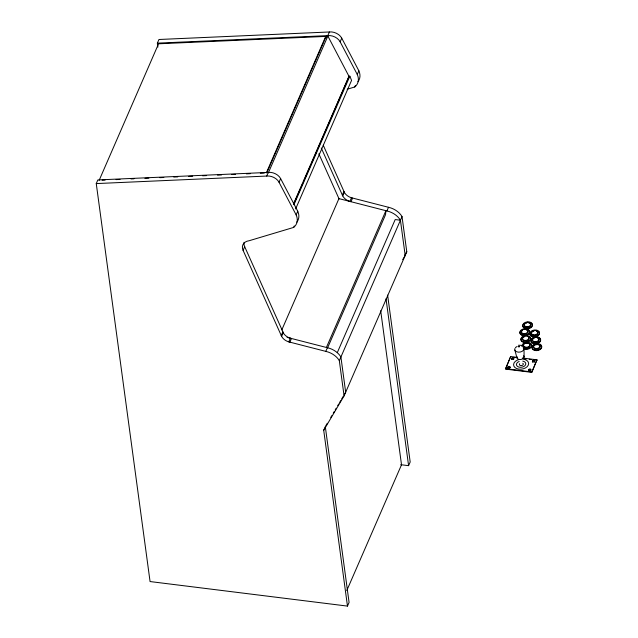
<?xml version="1.0" encoding="UTF-8"?>
<svg xmlns="http://www.w3.org/2000/svg" width="638" height="638" viewBox="0 0 638 638"><rect width="100%" height="100%" fill="white"/><g stroke="black" fill="none" stroke-linecap="round" stroke-linejoin="round"><path stroke-width="0.96" d="M347.479 606.1L323.713 430.283L325.3 426.631L349.074 602.439L347.479 606.1L150.066 581.553L96.258 183.584L97.845 179.932L268.287 172.412A9.857 6.874 23.5 0 1 280.632 178.6L297.755 211.25A18.805 13.119 23.5 0 1 296.829 222.16M157.897 47.1L157.363 43.153L158.958 39.492L329.399 31.972A9.857 6.874 23.5 0 1 341.745 38.168L358.867 70.818A18.805 13.119 23.5 0 1 357.942 81.728M99.145 180.347L158.567 43.791L325.723 36.414L326.273 37.809M266.293 172.97L325.723 36.414M267.115 172.148L326.241 36.278L327.86 36.063L349.146 76.64M96.258 183.584L266.692 176.064L268.287 172.412M157.363 43.153L327.804 35.632L329.399 31.972M268.343 172.834L327.86 36.063M283.216 332.693L281.621 336.354L243.102 250.375L244.697 246.715A11.811 8.238 23.5 0 1 244.099 242.32M243.102 250.375A11.811 8.238 23.5 0 1 249.163 240.725L293.632 227.423A18.805 13.119 23.5 0 0 296.16 214.91L279.037 182.261L280.632 178.6M347.168 89.248L354.736 86.983A18.805 13.119 23.5 0 0 357.272 74.471L340.15 41.829L341.745 38.168M293.512 203.897L349.058 76.241L349.863 76.201L351.562 80.388L295.617 208.953M293.647 204.248L302.779 183.273M303.568 181.447L311.113 164.126M311.902 162.299L349.058 76.241M293.919 204.766L349.863 76.201M296.16 214.91L297.755 211.25M357.272 74.471L358.867 70.818M293.632 227.423L294.262 225.956M354.736 86.983L355.374 85.524M281.797 329.926L338.938 198.617L386.915 210.947A16.197 11.293 23.5 0 1 400.425 220.23L405.194 255.463L402.706 259.658M282.833 331.832L281.238 335.492L281.988 336.992A9.434 6.579 23.5 0 0 287.969 341.601L289.875 342.151L291.462 338.491L289.556 337.941A9.434 6.579 23.5 0 1 283.575 333.331L244.697 246.715M323.251 145.217L343.946 191.4L342.351 195.061L343.092 196.552A9.434 6.579 23.5 0 0 349.074 201.161L350.988 201.712L352.575 198.051L388.502 207.286A16.197 11.293 23.5 0 1 402.02 216.569L406.781 251.803L344.081 395.895L323.713 430.283M344.329 192.261L342.734 195.914L321.257 147.976M290.37 338.212L288.783 341.864L325.803 351.379A16.197 11.293 23.5 0 1 339.32 360.661L344.081 395.895M349.887 201.433L351.482 197.772M326.401 347.463L385.918 210.692L385.551 214.655L327.621 347.79M325.803 351.379L327.398 347.718L287.084 337.366M386.915 210.947L388.502 207.286M337.271 352.678L395.201 219.552L400.425 220.23M339.32 360.661L402.02 216.569M346.761 590.621L401.517 464.783L380.687 310.706M400.696 464.687L408.591 465.668L410.186 462.008L387.617 295.083M522.355 358.006L536.973 359.824L531.765 372.361L505.455 369.091L510.663 356.554L517.482 357.4M505.83 368.222L510.663 356.554M531.765 372.361L536.973 359.824M404.795 255.16L406.781 251.803M325.803 425.785L327.294 423.273M330.771 417.404L331.76 415.721M333.251 413.209L334.248 411.534M335.237 409.851L336.234 408.176M337.725 405.656L338.714 403.982M339.711 402.307L340.708 400.624M341.697 398.949L343.188 396.429M344.185 394.755L345.174 393.08M518.782 346.92C521.174 346.179 517.107 347.255 519.324 346.29M518.383 345.254L520.935 345.333M102.128 180.219L105.111 180.083M116.06 179.597L120.04 179.422M130.981 178.943L133.964 178.807M144.914 178.329L148.893 178.154M159.835 177.667L163.814 177.492M173.767 177.053L177.747 176.878M188.689 176.399L192.668 176.224M202.621 175.785L206.6 175.609M217.542 175.123L221.522 174.948M231.474 174.509L235.454 174.333M246.396 173.847L250.375 173.672M260.328 173.233L264.307 173.058M513.646 357.352L515.592 357.599M524.364 358.684L526.31 358.931M529.237 359.29L531.183 359.537M534.11 359.896L537.029 360.263M505.392 368.652L531.709 371.922M352.575 198.051L350.669 197.509A9.434 6.579 23.5 0 1 344.687 192.899L343.946 191.4M318.848 153.798L339.121 199.04M514.866 350.11L516.947 357.934M532.531 362.089A1.021 0.67 -7.7 0 1 532.594 361.499L532.531 361.06A1.045 0.686 -7.7 0 1 533.87 360.287A1.045 0.686 -7.7 0 1 534.429 361.299L534.485 361.73A1.021 0.67 -7.7 0 1 534.269 362.121M528.822 370.207L528.766 369.769A1.045 0.686 -7.7 0 1 530.106 368.995A1.045 0.686 -7.7 0 1 530.664 370.008L530.72 370.439A1.045 0.686 -7.7 0 0 530.162 369.426A1.045 0.686 -7.7 0 0 528.822 370.207A1.021 0.67 -7.7 0 0 528.918 370.957M511.676 359.473A1.021 0.67 -7.7 0 1 511.74 358.883L511.676 358.444A1.045 0.686 -7.7 0 1 513.016 357.671A1.045 0.686 -7.7 0 1 513.574 358.684L513.638 359.114A1.021 0.67 -7.7 0 1 513.423 359.505M508.287 368.461A1.021 0.67 -7.7 0 1 507.968 367.592L507.904 367.153A1.045 0.686 -7.7 0 1 509.244 366.379A1.045 0.686 -7.7 0 1 509.802 367.392L509.866 367.823A1.021 0.67 -7.7 0 1 509.156 368.477M386.022 298.744L408.591 465.668M345.676 392.242L340.907 357.001A16.197 11.293 23.5 0 0 327.398 347.718M524.021 348.803L524.093 356.905M528.28 330.005A4.881 3.222 -7.7 0 1 525.864 335.556A4.881 3.222 -7.7 0 1 520.09 331.912M520.616 331.098A4.881 3.222 -7.7 0 1 521.413 330.388M526.143 329.28A4.881 3.222 -7.7 0 1 527.299 329.543M526.406 329.982A3.31 2.185 -7.7 0 1 527.315 333.092A3.31 2.185 -7.7 0 1 522.482 333.786A3.31 2.185 -7.7 0 1 522.418 330.548M523.798 334.663A3.31 2.185 -7.7 0 1 523.016 334.487M522.347 334.176A3.31 2.185 -7.7 0 1 521.844 333.754M530.361 343.587A4.881 3.222 -7.7 0 1 530.162 348.181A4.881 3.222 -7.7 0 1 523.296 348.563M521.972 346.346A4.881 3.222 -7.7 0 1 522.179 345.493M526.972 342.829A4.881 3.222 -7.7 0 1 528.224 342.869M521.908 345.836A4.881 3.222 -7.7 0 1 527.746 342.319A4.881 3.222 -7.7 0 1 531.271 346.418A4.881 3.222 -7.7 0 1 524.205 348.507M529.157 343.874A3.31 2.185 -7.7 0 1 529.221 346.841A3.31 2.185 -7.7 0 1 524.787 347.471A3.31 2.185 -7.7 0 1 523.957 344.624M525.999 343.483A3.31 2.185 -7.7 0 1 526.86 343.364M527.706 343.388A3.31 2.185 -7.7 0 1 528.487 343.563M529.628 347.016A3.31 2.185 -7.7 0 1 529.085 347.503M528.392 347.885A3.31 2.185 -7.7 0 1 527.586 348.157M525.098 348.077A3.31 2.185 -7.7 0 1 524.428 347.758M539.445 344.416A4.881 3.222 -7.7 0 1 541.231 348.492A4.881 3.222 -7.7 0 1 535.091 350.509A4.881 3.222 -7.7 0 1 532.236 346.785M532.762 345.971A4.881 3.222 -7.7 0 1 533.559 345.254M537.036 344.113A4.881 3.222 -7.7 0 1 538.289 344.153M537.77 344.672A3.31 2.185 -7.7 0 1 539.979 347.239A3.31 2.185 -7.7 0 1 535.872 349.026A3.31 2.185 -7.7 0 1 533.663 346.458M534.022 345.908A3.31 2.185 -7.7 0 1 535.258 345.038M536.064 344.767A3.31 2.185 -7.7 0 1 536.917 344.648M535.162 349.361A3.31 2.185 -7.7 0 1 534.492 349.05M539.349 338.068A4.881 3.222 -7.7 0 1 539.15 342.662A4.881 3.222 -7.7 0 1 532.283 343.045A4.881 3.222 -7.7 0 1 532.491 338.451M537.483 338.044A3.31 2.185 -7.7 0 1 538.552 340.987A3.31 2.185 -7.7 0 1 534.022 342.048A3.31 2.185 -7.7 0 1 532.945 339.105M533.488 338.619A3.31 2.185 -7.7 0 1 534.189 338.228M538.073 341.984A3.31 2.185 -7.7 0 1 537.379 342.375M538.982 331.864A4.881 3.222 -7.7 0 1 534.564 336.968A4.881 3.222 -7.7 0 1 530.577 332.334M536.103 330.516A4.881 3.222 -7.7 0 1 537.26 330.771M536.375 331.21A3.31 2.185 -7.7 0 1 537.284 334.32A3.31 2.185 -7.7 0 1 532.451 335.014A3.31 2.185 -7.7 0 1 532.379 331.784M533.081 331.393A3.31 2.185 -7.7 0 1 533.886 331.13M537.866 334.113A3.31 2.185 -7.7 0 1 537.515 334.663M529.325 336.808A4.881 3.222 -7.7 0 1 529.42 341.178A4.881 3.222 -7.7 0 1 522.889 342.112A4.881 3.222 -7.7 0 1 521.661 337.909M528.623 337.526A3.31 2.185 -7.7 0 1 527.283 340.604A3.31 2.185 -7.7 0 1 522.825 340.046A3.31 2.185 -7.7 0 1 524.165 336.968M528.049 340.724A3.31 2.185 -7.7 0 1 527.355 341.115M531.167 323.099A4.881 3.222 -7.7 0 1 529.357 328.482A4.881 3.222 -7.7 0 1 522.777 325.858M522.985 325.005A4.881 3.222 -7.7 0 1 523.503 324.192M526.517 322.517A4.881 3.222 -7.7 0 1 527.778 322.334M529.963 323.386A3.31 2.185 -7.7 0 1 530.026 326.345A3.31 2.185 -7.7 0 1 525.6 326.983A3.31 2.185 -7.7 0 1 524.763 324.128M526.007 323.259A3.31 2.185 -7.7 0 1 526.805 322.995M528.511 322.9A3.31 2.185 -7.7 0 1 529.293 323.075M530.792 325.978A3.31 2.185 -7.7 0 1 529.891 327.015M529.197 327.398A3.31 2.185 -7.7 0 1 528.392 327.661M522.769 361.116A4.713 3.11 -7.7 0 1 524.914 365.702A4.713 3.11 -7.7 0 1 517.482 366.419A4.713 3.11 -7.7 0 1 519.18 361.459M530.505 370.83A1.021 0.67 -7.7 0 1 530.29 370.981M507.968 367.592A1.045 0.686 -7.7 0 1 509.299 366.81A1.045 0.686 -7.7 0 1 509.866 367.823M511.74 358.883A1.045 0.686 -7.7 0 1 513.08 358.109A1.045 0.686 -7.7 0 1 513.638 359.114M532.594 361.499A1.045 0.686 -7.7 0 1 533.926 360.717A1.045 0.686 -7.7 0 1 534.485 361.73M513.574 358.684A1.021 0.67 -7.7 0 1 512.274 359.385A1.021 0.67 -7.7 0 1 511.676 358.444M509.802 367.392A1.021 0.67 -7.7 0 1 508.502 368.086A1.021 0.67 -7.7 0 1 507.904 367.153M523.32 359.194A7.576 5 -7.7 0 1 527.124 366.738A7.576 5 -7.7 0 1 514.786 367.376A7.576 5 -7.7 0 1 519.42 359.393M534.429 361.299A1.021 0.67 -7.7 0 1 533.121 361.993A1.021 0.67 -7.7 0 1 532.531 361.06M530.664 370.008A1.021 0.67 -7.7 0 1 529.357 370.71A1.021 0.67 -7.7 0 1 528.766 369.769M522.761 346.681A4.665 3.078 -7.7 0 1 520.448 351.993A4.665 3.078 -7.7 0 1 514.938 348.507M515.432 347.734A4.665 3.078 -7.7 0 1 517.187 346.498M523.662 355.725A3.637 2.4 -7.7 0 1 520.839 359.481A3.637 2.4 -7.7 0 1 517.003 356.682M522.769 363.253A1.97 1.3 -7.7 0 1 522.809 365.016A1.97 1.3 -7.7 0 1 520.169 365.399A1.97 1.3 -7.7 0 1 519.675 363.7M327.804 35.632A9.857 6.874 23.5 0 1 340.15 41.829M266.692 176.064A9.857 6.874 23.5 0 1 279.037 182.261M522.123 334.926A4.881 3.222 -7.7 0 0 529.532 331.704A4.881 3.222 -7.7 0 0 522.37 329.304A4.881 3.222 -7.7 0 0 522.123 334.926M522.873 333.451A3.31 2.185 -7.7 0 0 527.897 331.266A3.31 2.185 -7.7 0 0 523.04 329.639A3.31 2.185 -7.7 0 0 522.873 333.451M524.954 347.032A3.31 2.185 -7.7 0 0 529.979 344.847A3.31 2.185 -7.7 0 0 525.13 343.22A3.31 2.185 -7.7 0 0 524.954 347.032M534.269 349.799A4.881 3.222 -7.7 0 0 541.678 346.578A4.881 3.222 -7.7 0 0 534.516 344.177A4.881 3.222 -7.7 0 0 534.269 349.799M535.019 348.324A3.31 2.185 -7.7 0 0 540.043 346.139A3.31 2.185 -7.7 0 0 535.186 344.504A3.31 2.185 -7.7 0 0 535.019 348.324M533.201 342.997A4.881 3.222 -7.7 0 0 540.601 339.775A4.881 3.222 -7.7 0 0 533.448 337.366A4.881 3.222 -7.7 0 0 533.201 342.997M533.95 341.513A3.31 2.185 -7.7 0 0 538.966 339.336A3.31 2.185 -7.7 0 0 534.118 337.701A3.31 2.185 -7.7 0 0 533.95 341.513M532.092 336.162A4.881 3.222 -7.7 0 0 539.493 332.94A4.881 3.222 -7.7 0 0 532.339 330.532A4.881 3.222 -7.7 0 0 532.092 336.162M532.842 334.679A3.31 2.185 -7.7 0 0 537.858 332.502A3.31 2.185 -7.7 0 0 533.009 330.867A3.31 2.185 -7.7 0 0 532.842 334.679M523.168 341.737A4.881 3.222 -7.7 0 0 530.577 338.515A4.881 3.222 -7.7 0 0 523.423 336.106A4.881 3.222 -7.7 0 0 523.168 341.737M523.918 340.261A3.31 2.185 -7.7 0 0 528.942 338.076A3.31 2.185 -7.7 0 0 524.093 336.441A3.31 2.185 -7.7 0 0 523.918 340.261M525.01 328.02A4.881 3.222 -7.7 0 0 532.419 324.798A4.881 3.222 -7.7 0 0 525.265 322.397A4.881 3.222 -7.7 0 0 525.01 328.02M525.76 326.544A3.31 2.185 -7.7 0 0 530.784 324.359A3.31 2.185 -7.7 0 0 525.935 322.732A3.31 2.185 -7.7 0 0 525.76 326.544"/></g></svg>
